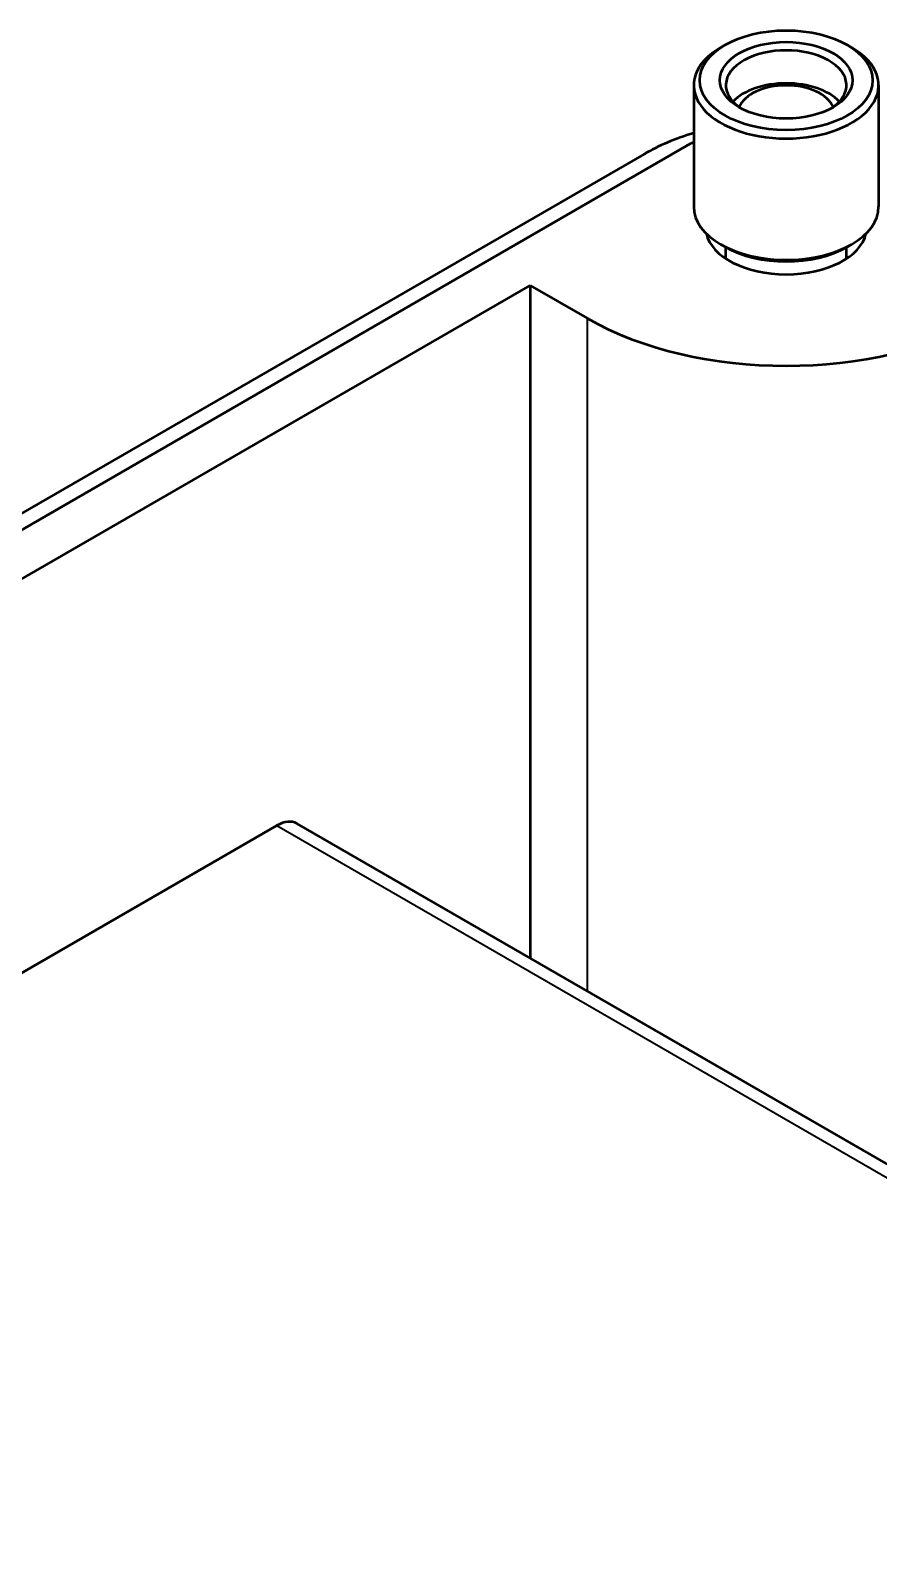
# Model space of a CAD drawing. Header units: millimetres. Extents: x -106 to 841, y -50 to 594.
# Drawn here: x 657.86 to 678.96, y 305.81 to 343.55 of the extents above; entities that cross this region are included whole.
import ezdxf

# ---------------------------------------------------------------- set-up
doc = ezdxf.new("R2010")
doc.units = ezdxf.units.MM
doc.layers.add('Visible (ISO)', color=7, linetype='Continuous', lineweight=50)
doc.layers.add('Visible Narrow (ISO)', color=7, linetype='Continuous', lineweight=35)

msp = doc.modelspace()

# ---------------------------------------------------------------- linework, layer by layer
at = {"layer": 'Visible (ISO)'}
for p, q in [((675.14, 343.188), (675.034, 343.127)), ((678.18, 343.188), (678.287, 343.127)), ((674.36, 342.188), (674.36, 339.167)), ((678.96, 342.188), (678.96, 339.167)), ((673.125, 340.473), (649.649, 326.92)), ((674.185, 340.677), (650.71, 327.124)), ((675.14, 338.167), (675.034, 338.228)), ((678.18, 338.167), (678.287, 338.228)), ((675.16, 337.872), (675.16, 338.155)), ((678.16, 337.872), (678.16, 338.155)), ((651.771, 326.511), (670.296, 337.207)), ((670.296, 337.207), (671.71, 336.391)), ((670.296, 337.207), (670.296, 320.469)), ((663.993, 323.77), (608.364, 291.653)), ((713.99, 295.242), (664.493, 323.82))]:
    msp.add_line(p, q, dxfattribs=at)
for major_axis in [(2.15, 0), (-1.65, 0)]:
    msp.add_ellipse((676.66, 342.31), major_axis=major_axis, ratio=0.57735, dxfattribs=at)
for centre, major_axis, start_param, end_param in [((676.66, 342.188), (-2.3, 0), 5.497787, 10.210176), ((676.66, 342.188), (-1.5, 0), 2.405022, 7.019756), ((676.66, 341.369), (-1.5, 0), 3.634274, 5.790504), ((676.66, 341.494), (-1.193, 0), 3.359037, 6.065741), ((676.66, 338.432), (-5, 0), 5.190384, 5.497787), ((676.66, 339.249), (-3.5, 0), 5.429411, 5.497787), ((676.66, 339.167), (2.3, 0), 3.141593, 6.283185), ((676.66, 338.636), (2, 0), 3.262914, 6.161864), ((676.66, 339.044), (2.15, 0), 3.926991, 5.497787), ((676.66, 339.249), (7, 0), 3.926991, 5.497787), ((663.993, 322.954), (0.5, 0.866), 0, 0.785398)]:
    msp.add_ellipse(centre, major_axis=major_axis, ratio=0.57735, start_param=start_param, end_param=end_param, dxfattribs=at)
at = {"layer": 'Visible Narrow (ISO)'}
for p, q in [((671.71, 336.391), (671.71, 319.653)), ((663.993, 323.77), (713.49, 295.193))]:
    msp.add_line(p, q, dxfattribs=at)

doc.saveas('drawing.dxf')
